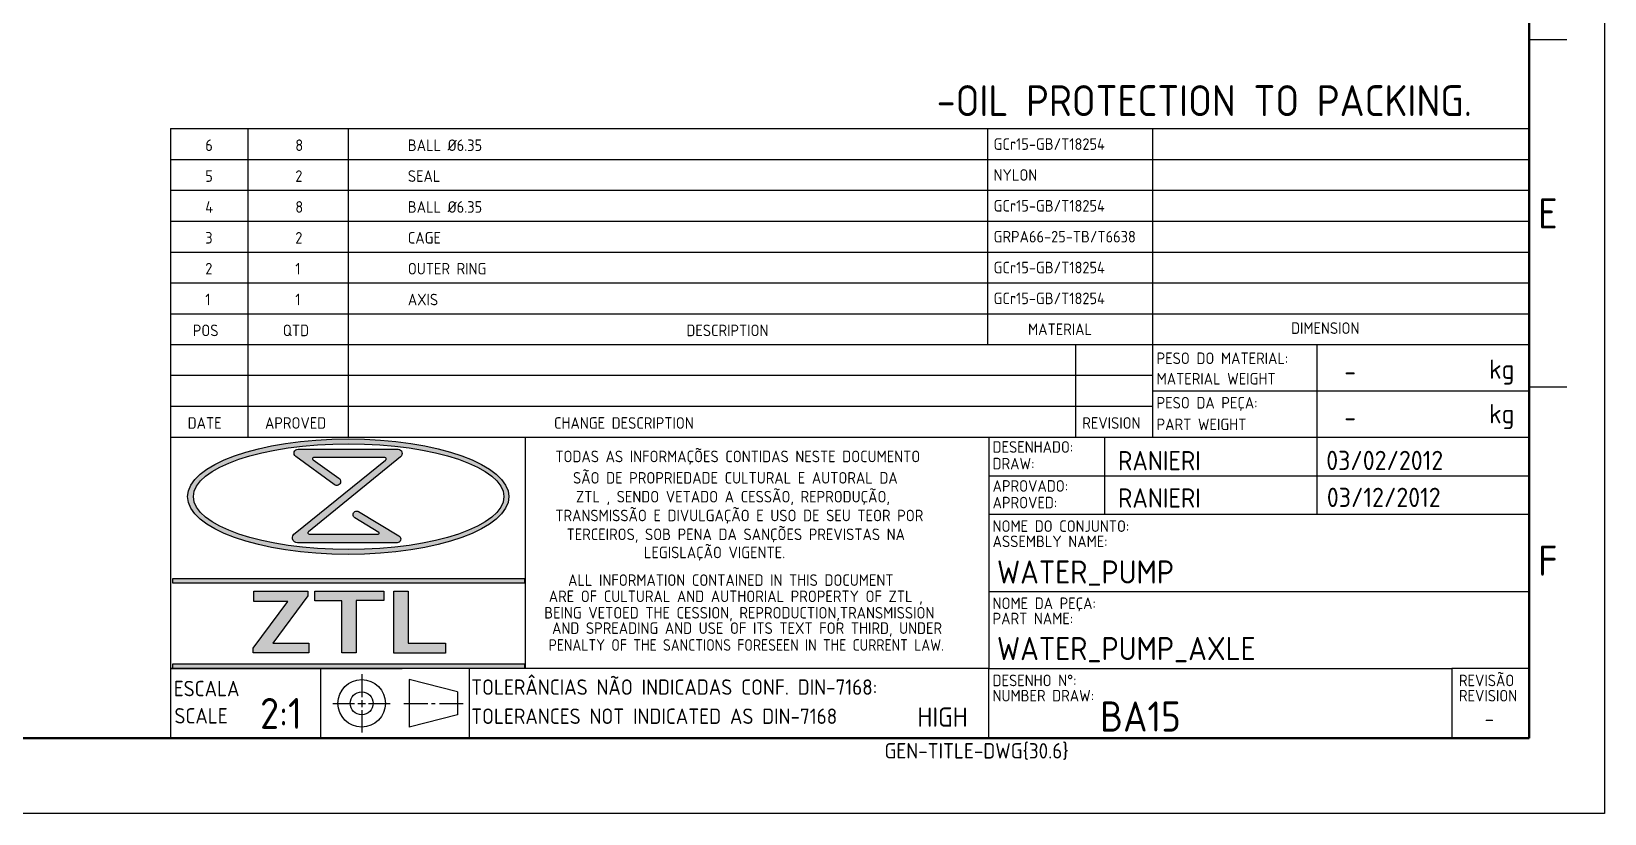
# Model space of a CAD drawing. Extents: x 8 to 197, y 6 to 139.
# Drawn here: x 103.7 to 197.4, y 5.6 to 52.3 of the extents above; entities that cross this region are included whole.
import ezdxf
from ezdxf.enums import TextEntityAlignment as Align

# ---------------------------------------------------------------- set-up
doc = ezdxf.new("R2010")
doc.units = 0
doc.header["$LTSCALE"] = 0.5
doc.layers.get('0').update_dxf_attribs({"linetype": 'CONTINUOUS'})
for name, color, linetype, lineweight in [('AM_0', 7, 'CONTINUOUS', 50), ('AM_5', 3, 'CONTINUOUS', 25), ('AM_8', 1, 'CONTINUOUS', 25), ('AM_BOR', 7, 'CONTINUOUS', 50)]:
    doc.layers.add(name, color=color, linetype=linetype, lineweight=lineweight)
doc.styles.add('ACISOTS', font='isocp.shx', dxfattribs={"height": 1})
doc.styles.get("Standard").update_dxf_attribs({"font": 'ISOCP.SHX'})

# ---------------------------------------------------------------- blocks, each defined once
blk = doc.blocks.new('A3 ZTL')
for p, q in [((401.174168297453, 9.784735812133079), (401.174168297453, 280.8219178082171)), ((19.56947162426601, 9.784735812133079), (401.174168297453, 9.784735812133079))]:
    blk.add_line(p, q)
at = {"layer": 'AM_BOR', "color": 135, "lineweight": 25}
for p, q in [((410.9589041095861, 290.6066536203501), (410.9589041095861, 5.684341886080801e-14)), ((406.0665362035195, 100.2935420743633), (401.174168297453, 100.2935420743633)), ((406.0665362035195, 55.28375733855154), (401.174168297453, 55.28375733855154)), ((410.9589041095861, 5.684341886080801e-14), (0, 5.684341886080801e-14))]:
    blk.add_line(p, q, dxfattribs=at)
at = {"layer": 'AM_BOR', "color": 135, "lineweight": 25, "style": 'ACISOTS'}
for s, p in [('E', (403.6203522504863, 77.78864970645742)), ('F', (403.6203522504863, 32.7788649706456))]:
    blk.add_text(s, height=3.9138943248532, dxfattribs=at).set_placement(p, align=Align.MIDDLE)

msp = doc.modelspace()

# ---------------------------------------------------------------- hatches: boundary and pattern name
at = {"layer": 'AM_5', "lineweight": 25}
h = msp.add_hatch(dxfattribs=at)
h.set_pattern_fill('ANSI32', color=1, scale=0.5)
h.set_pattern_definition([(45, (-2.577691839515523, 4.839338056324607), (-3.367596045400933, 3.367596045400933), []), (45, (-0.3326268395155232, 4.839338056324607), (-3.367596045400933, 3.367596045400933), [])])
edge = h.paths.add_edge_path()
edge.add_ellipse((43.37688675091147, 35.22673139486994), major_axis=(0.371848654216933, -15.7918516228643), ratio=0.6657708884346683, start_angle=85.11139679572159, end_angle=104.5706002947573)
edge.add_line((53.45895549917267, 39.43913517761459), (37.65048701737943, 39.43913517761459))
edge.add_line((37.65048701737943, 39.43913517761459), (35.72872702002167, 38.92420113827612))
edge.add_arc((36.00048701737933, 37.9099790206726), 1.049999999999997, 105.0000000000005, 180)
edge.add_line((34.95048701737933, 37.9099790206726), (34.95048701737932, 35.54710113576913))
edge.add_line((34.95048701737932, 35.54710113576913), (36.45048701737926, 35.54710113576913))
edge.add_line((36.45048701737926, 35.54710113576913), (36.45048701737926, 34.12763517761465))
edge.add_line((36.45048701737926, 34.12763517761465), (40.43747945847406, 34.12763517761465))
edge.add_arc((42.84596056697376, 31.50263517761464), 3.5625, 47.4631016370148, 132.5368983629859, ccw=False)
edge.add_line((45.25444167547342, 34.12763517761468), (53.88408407358771, 34.12763517761465))
h.paths.add_polyline_path([(37.84492553709759, 52.73079579571095), (47.6549255370976, 52.73079579571095), (47.6549255370976, 55.75861325501614), (37.84492553709759, 55.75861325501614)], flags=9)
h.paths.add_polyline_path([(29.64637541793525, 98.04106413698617), (29.64637541793525, 107.6446175275794), (26.04183777537347, 107.6446175275794), (26.04183777537347, 98.04106413698617)], flags=9)
h.paths.add_polyline_path([(26.82761061635298, 97.82478944522654), (26.82761061635298, 107.8267579491636), (23.32564211241598, 107.8267579491636), (23.32564211241598, 97.82478944522654)], flags=9)
h.paths.add_polyline_path([(43.63386004302549, 100.4458933474098), (43.63386004302549, 110.0494467380031), (40.02932240046371, 110.0494467380031), (40.02932240046371, 100.4458933474098)], flags=9)
h.paths.add_polyline_path([(40.81509524144323, 100.2296186556502), (40.81509524144323, 110.2315871595872), (37.31312673750622, 110.2315871595872), (37.31312673750622, 100.2296186556502)], flags=9)
h.paths.add_polyline_path([(173.6074170113388, 85.70553369270641), (173.6074170113388, 95.30908708329969), (170.0028793687771, 95.30908708329969), (170.0028793687771, 85.70553369270641)], flags=9)
h.paths.add_polyline_path([(170.7886522097566, 85.48925900094679), (170.7886522097566, 95.4912275048838), (167.2866837058196, 95.4912275048838), (167.2866837058196, 85.48925900094679)], flags=9)
h.paths.add_polyline_path([(58.2417126130141, 78.12809600883658), (64.84526600360738, 78.12809600883658), (64.84526600360738, 81.73263365139836), (58.2417126130141, 81.73263365139836)], flags=9)
h.paths.add_polyline_path([(86.82355925971922, 72.50686785667119), (93.4271126503125, 72.50686785667119), (93.4271126503125, 76.11140549923297), (86.82355925971922, 76.11140549923297)], flags=9)
h.paths.add_polyline_path([(112.545155542403, 72.50686785667119), (119.1487089329963, 72.50686785667119), (119.1487089329963, 76.11140549923297), (112.545155542403, 76.11140549923297)], flags=9)
h.paths.add_polyline_path([(152.4428585132653, 84.33667948070519), (159.0464119038585, 84.33667948070519), (159.0464119038585, 87.94121712326697), (152.4428585132653, 87.94121712326697)], flags=9)
h.paths.add_polyline_path([(129.826998089161, 79.12770089904065), (136.4771457269562, 79.12770089904065), (136.4771457269562, 82.7541772769934), (129.826998089161, 82.7541772769934)], flags=9)
h.paths.add_polyline_path([(128.6211526856822, 66.76706251657284), (135.2713003234775, 66.76706251657284), (135.2713003234775, 70.39353889452559), (128.6211526856822, 70.39353889452559)], flags=9)
h.paths.add_polyline_path([(106.275643263942, 58.78855945712237), (112.275643263942, 58.78855945712237), (112.275643263942, 62.29052796105938), (106.275643263942, 62.29052796105938)], flags=9)
h.paths.add_polyline_path([(70.93578474220416, 103.8665216491802), (73.9975957658262, 103.8665216491802), (73.9975957658262, 106.3950649562668), (70.93578474220416, 106.3950649562668)], flags=9)
h.paths.add_polyline_path([(82.38322962397308, 110.8815216491802), (85.44504064759512, 110.8815216491802), (85.44504064759512, 113.4100649562668), (82.38322962397308, 113.4100649562668)], flags=9)
h.paths.add_polyline_path([(117.5349039053578, 101.9005216491802), (120.5967149289799, 101.9005216491802), (120.5967149289799, 104.4290649562668), (117.5349039053578, 104.4290649562668)], flags=9)
h.paths.add_polyline_path([(94.35575606306043, 66.01057768216181), (101.0059037008557, 66.01057768216181), (101.0059037008557, 69.63705406011456), (94.35575606306043, 69.63705406011456)], flags=9)
h.paths.add_polyline_path([(94.1394813713008, 68.72726547110355), (100.6414498752378, 68.72726547110355), (100.6414498752378, 72.22923397504056), (94.1394813713008, 72.22923397504056)], flags=9)
h.paths.add_polyline_path([(174.828616008207, 134.1236267961456), (177.5726986853723, 134.1236267961456), (177.5726986853723, 136.211892285429), (174.828616008207, 136.211892285429)], flags=9)
h.paths.add_polyline_path([(182.2049338732928, 134.181892285429), (184.6543826921904, 134.181892285429), (184.6543826921904, 136.2047269310983), (182.2049338732928, 136.2047269310983)], flags=9)
h.paths.add_polyline_path([(154.8737741143653, 112.2547445255954), (156.7987741143653, 112.2547445255954), (156.7987741143653, 114.7047445255954), (154.8737741143653, 114.7047445255954)], flags=9)
h.paths.add_polyline_path([(146.7847498068224, 112.1819126639911), (152.6336151329936, 112.1819126639911), (152.6336151329936, 114.7922445255954), (146.7847498068224, 114.7922445255954)], flags=9)
h.paths.add_polyline_path([(146.7847498068224, 119.4622571521801), (152.6336151329936, 119.4622571521801), (152.6336151329936, 121.9854335019734), (146.7847498068224, 121.9854335019734)], flags=9)
h.paths.add_polyline_path([(146.7847498068224, 115.8940555492175), (152.5611277595783, 115.8940555492175), (152.5611277595783, 118.3454335019734), (146.7847498068224, 118.3454335019734)], flags=9)
h.paths.add_polyline_path([(98.11600892282465, 112.6076496042652), (100.0410089228246, 112.6076496042652), (100.0410089228246, 115.0576496042652), (98.11600892282465, 115.0576496042652)], flags=9)
h.paths.add_polyline_path([(41.76930088770851, 114.0941887019783), (43.69430088770851, 114.0941887019783), (43.69430088770851, 116.5441887019783), (41.76930088770851, 116.5441887019783)], flags=9)
h.paths.add_polyline_path([(33.68027658016561, 114.021356840374), (39.52914190633681, 114.021356840374), (39.52914190633681, 116.6316887019783), (33.68027658016561, 116.6316887019783)], flags=9)
h.paths.add_polyline_path([(33.68027658016561, 121.3017013285631), (39.52914190633681, 121.3017013285631), (39.52914190633681, 123.8248776783563), (33.68027658016561, 123.8248776783563)], flags=9)
h.paths.add_polyline_path([(33.68027658016561, 117.7334997256004), (39.45665453292152, 117.7334997256004), (39.45665453292152, 120.1848776783563), (33.68027658016561, 120.1848776783563)], flags=9)
h.paths.add_polyline_path([(65.98291370289812, 129.946261123686), (71.41066960840993, 129.946261123686), (71.41066960840993, 132.397639076442), (65.98291370289812, 132.397639076442)], flags=9)
h.paths.add_polyline_path([(65.98291370289812, 126.306261123686), (71.41066960840993, 126.306261123686), (71.41066960840993, 128.7576390764419), (65.98291370289812, 128.7576390764419)], flags=9)
h.paths.add_polyline_path([(154.8618813009001, 51.59708726638925), (188.362350420246, 51.59708726638925), (188.362350420246, 54.3668946244267), (154.8618813009001, 54.3668946244267)], flags=9)
at = {"layer": 'AM_8'}
h = msp.add_hatch(color=135, dxfattribs=at)
edge = h.paths.add_edge_path()
edge.add_ellipse((122.5492248429474, 24.53198435984742), major_axis=(9.575739635081051, 0), ratio=0.3599074264618837, start_angle=191.4591559026164, end_angle=452.8175037975291)
edge.add_ellipse((122.5492248429474, 24.53198435984742), major_axis=(9.575739635081051, 0), ratio=0.3599074264618837, start_angle=92.8175037975291, end_angle=191.4591559026164)
edge = h.paths.add_edge_path(flags=16)
edge.add_ellipse((122.5787799154613, 24.53198435984742), major_axis=(9.250637250648639, 0), ratio=0.3406641629368743, start_angle=93.06698418125112, end_angle=371.4591559026165)
edge.add_ellipse((122.5787799154613, 24.53198435984742), major_axis=(9.250637250648639, 0), ratio=0.3406641629368743, start_angle=11.45915590261644, end_angle=93.06698418125112)
h = msp.add_hatch(color=135, dxfattribs=at)
edge = h.paths.add_edge_path()
edge.add_line((124.7807822680225, 26.71530012382619), (119.3908718737085, 22.35007926690857))
edge.add_arc((119.5345118763717, 22.08152748534906), 0.3045529670580355, 118.1409420618386, 270)
edge.add_line((119.5345118763717, 21.77697451829103), (125.4622467690206, 21.77697451829103))
edge.add_arc((125.4545328592667, 22.00140670676857), 0.2245647159028104, 271.9685258002675, 418.9108275581087)
edge.add_line((125.5704916796444, 22.19371599828906), (123.1702256133619, 23.64103047507896))
edge.add_arc((123.0566348541068, 23.45443996575312), 0.2184465123517048, 58.66818673949553, 238.8052457285299)
edge.add_line((122.9434907682978, 23.26757826661429), (124.3773494087923, 22.39938202412111))
edge.add_arc((124.3454153218955, 22.3543558121503), 0.05520095715089599, -90.0000000000017, 54.654466378775, ccw=False)
edge.add_line((124.3454153218955, 22.2991548549994), (120.2142775689848, 22.2991548549994))
edge.add_arc((120.226511128944, 22.37487652136254), 0.07670352499125666, 129.2363501875215, 260.8226179196582, ccw=False)
edge.add_line((120.1779945521265, 22.43428672688317), (125.6659628579889, 26.91596514475107))
edge.add_arc((125.5226671029491, 27.11268748657999), 0.2433790319380336, 306.0702039235753, 450.0000000000005)
edge.add_line((125.5226671029491, 27.35606651851803), (119.5716706279772, 27.35606651851803))
edge.add_arc((119.5623195301741, 27.12045379438709), 0.2357982162835929, 87.72721362459266, 233.7470792136513)
edge.add_line((119.422880076241, 26.93030270317446), (121.7087618242144, 25.25404567693037))
edge.add_arc((121.8563096112143, 25.44613504208677), 0.2422161713320389, 232.4713934687198, 414.7334021946169)
edge.add_line((121.9961608046401, 25.64389832824509), (120.4560164418371, 26.73303388707458))
edge.add_arc((120.486557447346, 26.79176132665741), 0.06619414760721119, 89.99999999999858, 242.5234665523123, ccw=False)
edge.add_line((120.486557447346, 26.85795547426462), (124.7428657815633, 26.85795547426462))
edge.add_arc((124.7298891917844, 26.77813981272297), 0.08086366124299682, -50.99642107156359, 80.76553650730273, ccw=False)
for points in [[(112.0942762901992, 19.38359547994303), (133.0669288597493, 19.38359547994303), (133.0669288597493, 19.66170865847099), (112.0942762901992, 19.66170865847099)], [(116.8915702521314, 15.49853640574482), (116.8915702521314, 15.22291530236323), (120.2006305399726, 15.22291530236323), (120.2006305399726, 15.80478204272712), (118.0558688630511, 15.80478204272712), (120.1393515373971, 18.62224214374443), (120.1393515373971, 18.89786324712602), (116.9222097534192, 18.89786324712602), (116.9222097534192, 18.28537197316144), (118.9597329320322, 18.28537197316144)], [(120.5683035802197, 18.31599650676213), (122.1615552091677, 18.31599650676213), (122.1615552091677, 15.22291530236323), (123.0347792892582, 15.22291530236323), (123.0347792892582, 18.34662104036283), (124.6739894387335, 18.34662104036283), (124.6739894387335, 18.89786324712602), (120.5683035802197, 18.89786324712602)], [(128.3507232544247, 15.20760318605053), (128.3507232544247, 15.80478204272712), (126.1293635556881, 15.80478204272712), (126.1293635556881, 18.89786324712602), (125.27145898244, 18.89786324712602), (125.27145898244, 15.20760318605053)], [(133.0669288597493, 14.55693109362733), (112.0942762901992, 14.55693109362733), (112.0942762901992, 14.27881791509937), (133.0669288597493, 14.27881791509937)]]:
    msp.add_hatch(color=135, dxfattribs=at).paths.add_polyline_path(points)

# ---------------------------------------------------------------- linework, layer by layer
at = {"layer": 'AM_8', "color": 135}
for p, q in [((111.9644896390659, 46.47881791509934), (111.9644896390659, 10.13881791509938)), ((111.9644896390659, 46.47881791509934), (192.9244896390659, 46.47881791509934)), ((116.5644896390659, 46.47881791509934), (116.5644896390659, 28.07881791509937)), ((122.5444896390659, 46.47881791509934), (122.5444896390659, 28.07881791509937)), ((160.648306440278, 46.47881791509934), (160.648306440278, 33.59881791509937)), ((170.4985177331668, 28.07881791509937), (170.4985177331668, 46.47881791509934)), ((111.9644896390659, 44.63881791509935), (192.9244896390659, 44.63881791509935)), ((111.9644896390659, 42.79881791509936), (192.9244896390659, 42.79881791509936)), ((111.9644896390659, 40.95881791509937), (192.9244896390659, 40.95881791509937)), ((111.9644896390659, 39.11881791509937), (192.9244896390659, 39.11881791509937)), ((111.9644896390659, 37.27881791509937), (192.9244896390659, 37.27881791509937)), ((111.9644896390659, 35.43881791509937), (192.9244896390659, 35.43881791509937)), ((111.9644896390659, 33.59881791509937), (192.9244896390659, 33.59881791509937)), ((165.8985177331668, 33.59881791509937), (165.8985177331668, 28.07881791509937)), ((180.2744896390659, 33.59881791509937), (180.2744896390659, 30.83881791509937)), ((192.9244896390659, 10.13881791509938), (192.9244896390659, 33.59881791509937)), ((170.4985177331668, 31.75881791509937), (111.9644896390659, 31.75881791509938)), ((170.4985177331668, 30.83881791509937), (192.9244896390659, 30.83881791509937)), ((180.2744896390659, 30.83881791509937), (180.2744896390659, 28.07881791509937)), ((111.9644896390659, 29.91881791509937), (170.4985177331667, 29.91881791509937)), ((111.9644896390659, 28.07881791509937), (160.7244896390659, 28.07881791509937)), ((119.5716706279772, 27.35606651851803), (125.5226671029491, 27.35606651851803)), ((133.0936762419367, 28.07881791509937), (133.0936762419367, 14.27881791509937)), ((160.7244896390659, 28.07881791509937), (160.7244896390659, 19.33881791509937)), ((160.7244896390659, 28.07881791509937), (192.9244896390659, 28.07881791509937)), ((167.6244896390659, 28.07881791509937), (167.6244896390659, 23.47881791509937)), ((180.2744896390659, 28.07881791509937), (180.2744896390659, 23.47881791509937)), ((160.7244896390659, 25.77881791509937), (192.9244896390659, 25.77881791509937)), ((160.7244896390659, 23.47881791509937), (192.9244896390659, 23.47881791509937)), ((112.0942762901992, 19.38359547994303), (112.0942762901992, 19.66170865847099)), ((112.0942762901992, 19.66170865847099), (133.0669288597493, 19.66170865847099)), ((133.0669288597493, 19.38359547994303), (112.0942762901992, 19.38359547994303)), ((116.9222097534192, 18.28537197316144), (116.9222097534192, 18.89786324712602)), ((116.9222097534192, 18.89786324712602), (120.1393515373971, 18.89786324712602)), ((120.1393515373971, 18.89786324712602), (120.1393515373971, 18.62224214374443)), ((120.5683035802197, 18.31599650676213), (120.5683035802197, 18.89786324712602)), ((120.5683035802197, 18.89786324712602), (124.6739894387335, 18.89786324712602)), ((124.6739894387335, 18.89786324712602), (124.6739894387335, 18.34662104036283)), ((125.27145898244, 15.20760318605053), (125.27145898244, 18.89786324712602)), ((125.27145898244, 18.89786324712602), (126.1293635556881, 18.89786324712602)), ((126.1293635556881, 18.89786324712602), (126.1293635556881, 15.80478204272712)), ((133.0669288597493, 19.66170865847099), (133.0669288597493, 19.38359547994303)), ((160.7244896390659, 19.33881791509937), (160.7244896390659, 14.27881791509937)), ((160.7244896390659, 18.87881791509937), (192.9244896390659, 18.87881791509937)), ((116.8915702521314, 15.49853640574482), (118.9597329320322, 18.28537197316144)), ((118.9597329320322, 18.28537197316144), (116.9222097534192, 18.28537197316144)), ((120.1393515373971, 18.62224214374443), (118.0558688630511, 15.80478204272712)), ((122.1615552091677, 18.31599650676213), (120.5683035802197, 18.31599650676213)), ((122.1615552091677, 15.22291530236323), (122.1615552091677, 18.31599650676213)), ((123.0347792892582, 18.34662104036283), (123.0347792892582, 15.22291530236323)), ((124.6739894387335, 18.34662104036283), (123.0347792892582, 18.34662104036283)), ((116.8915702521314, 15.22291530236323), (116.8915702521314, 15.49853640574482)), ((120.2006305399726, 15.22291530236323), (116.8915702521314, 15.22291530236323)), ((118.0558688630511, 15.80478204272712), (120.2006305399726, 15.80478204272712)), ((120.2006305399726, 15.80478204272712), (120.2006305399726, 15.22291530236323)), ((123.0347792892582, 15.22291530236323), (122.1615552091677, 15.22291530236323)), ((128.3507232544247, 15.20760318605053), (125.27145898244, 15.20760318605053)), ((126.1293635556881, 15.80478204272712), (128.3507232544247, 15.80478204272712)), ((128.3507232544247, 15.80478204272712), (128.3507232544247, 15.20760318605053)), ((111.9644896390659, 14.27881791509937), (125.7644896390659, 14.27881791509937)), ((160.7244896390659, 14.27881791509937), (111.9644896390659, 14.27881791509937)), ((112.0942762901992, 14.55693109362733), (133.0669288597493, 14.55693109362733)), ((112.0942762901992, 14.27881791509937), (112.0942762901992, 14.55693109362733)), ((133.0669288597493, 14.27881791509937), (112.0942762901992, 14.27881791509937)), ((120.9043172178133, 14.27881791509937), (120.9043172178133, 10.13881791509938)), ((129.7625957453666, 14.27881791509937), (129.7625957453666, 10.13881791509938)), ((133.0669288597493, 14.55693109362733), (133.0669288597493, 14.27881791509937)), ((160.7244896390659, 10.13881791509937), (160.7244896390659, 14.27881791509937)), ((160.7244896390659, 14.27881791509937), (188.3244896390659, 14.27881791509937)), ((192.9244896390659, 14.27881791509937), (188.3244896390659, 14.27881791509937)), ((188.3244896390659, 14.27881791509937), (188.3244896390659, 10.13881791509937)), ((123.3555402867237, 13.94687646276532), (123.3555402867237, 12.58182248833861)), ((129.0741164758282, 12.89124520309893), (126.180242754979, 13.62487646276532)), ((126.180242754979, 13.62487646276532), (126.180242754979, 10.79275936743343)), ((121.6257062576164, 12.20881791509937), (122.9243966490038, 12.20881791509938)), ((123.1212887482122, 12.20881791509938), (123.5783602445059, 12.20881791509938)), ((123.3555402867237, 12.39204544109549), (123.3555402867237, 11.98437614223663)), ((123.754156880651, 12.20881791509938), (125.0446957471559, 12.20881791509937)), ((125.8647767429186, 12.20881791509937), (127.287630378633, 12.20881791509938)), ((127.506691402713, 12.20881791509938), (127.7357098149094, 12.20881791509938)), ((128.0006089303625, 12.20881791509938), (129.4096378076537, 12.20881791509937)), ((129.0741164758282, 12.89124520309893), (129.0741164758282, 11.52639062709982)), ((123.3555402867237, 11.80162789608666), (123.3555402867237, 10.47075936743343)), ((129.0741164758282, 11.52639062709982), (126.180242754979, 10.79275936743343)), ((111.9644896390659, 10.13881791509938), (192.9244896390659, 10.13881791509938))]:
    msp.add_line(p, q, dxfattribs=at)
msp.add_lwpolyline([(119.5716706279772, 27.35606651851803), (125.5226671029491, 27.35606651851803, -0.7260746131415354), (125.6659628579889, 26.91596514475107), (120.1779945521265, 22.43428672688317, 0.6468440207606893), (120.2142775689848, 22.2991548549994), (124.3454153218955, 22.2991548549994, 0.730914653301359), (124.3773494087923, 22.39938202412111), (122.9434907682978, 23.26757826661429, -1.001196781170949), (123.1702256133619, 23.64103047507896), (125.5704916796444, 22.19371599828906, -0.7463433527497811), (125.4622467690206, 21.77697451829103), (119.5345118763717, 21.77697451829103, -0.7802957405863892), (119.3908718737086, 22.35007926690857), (124.7807822680225, 26.71530012382619, 0.647931899410164), (124.7428657815633, 26.85795547426462), (120.486557447346, 26.85795547426462, 0.7849704651204459), (120.4560164418371, 26.73303388707458), (121.9961608046401, 25.64389832824509, -1.019937174804642), (121.7087618242144, 25.25404567693037), (119.422880076241, 26.93030270317446, -0.7400952245833278), (119.5716706279772, 27.35606651851803, -0.2577935723604032)], format="xyb", dxfattribs=at)
for radius in [1.41605854766595, 0.6824272879995547]:
    msp.add_circle((123.3555402867237, 12.20881791509937), radius, dxfattribs=at)
for centre, major_axis, ratio in [((122.5492248429474, 24.53198435984742), (-9.575739635081051, 0), 0.3599074264618837), ((122.5787799154613, 24.53198435984742), (-9.250637250648639, 0), 0.3406641629368743)]:
    msp.add_ellipse(centre, major_axis=major_axis, ratio=ratio, dxfattribs=at)

# ---------------------------------------------------------------- block references
at = {"layer": 'AM_0', "lineweight": 0, "xscale": 0.46, "yscale": 0.46, "zscale": 0.46}
msp.add_blockref('A3 ZTL', (8.38437222223751, 5.637839441518153), dxfattribs=at)

# ---------------------------------------------------------------- texts
at = {"layer": 'AM_8'}
msp.add_text('-OIL PROTECTION TO PACKING.', height=1.84, dxfattribs=at).set_placement((157.6252077000886, 47.22265288908337))
at = {"layer": 'AM_8', "color": 135}
for s, height, p in [('6', 0.69, (114.0325119094236, 45.14001989485665)), ('8', 0.69, (119.3978602638408, 45.14001989485665)), ('                    BALL %%C6.35', 0.69, (118.2150162865091, 45.14001989485666)), ('GCr15-GB/T18254', 0.69, (161.0153195075857, 45.20761983196834)), ('5', 0.69, (114.0325119094236, 43.30001989485666)), ('2', 0.69, (119.3978602638408, 43.30001989485666)), ('                    SEAL', 0.69, (118.2150162865091, 43.30001989485666)), ('NYLON', 0.69, (161.0153195075857, 43.36761983196836)), ('GCr15-GB/T18254', 0.69, (161.0153195075857, 41.52761983196837)), ('4', 0.69, (114.0325119094236, 41.46001989485667)), ('8', 0.69, (119.3978602638408, 41.46001989485667)), ('                    BALL %%C6.35', 0.69, (118.2150162865091, 41.46001989485667)), ('GRPA66-25-TB/T6638', 0.69, (161.0153195075857, 39.68761983196836)), ('3', 0.69, (114.0325119094236, 39.62001989485667)), ('2', 0.69, (119.3978602638408, 39.62001989485667)), ('                    CAGE', 0.69, (118.2150162865091, 39.62001989485667)), ('2', 0.69, (114.0325119094236, 37.78001989485666)), ('1', 0.69, (119.3978602638408, 37.78001989485666)), ('                    OUTER RING', 0.69, (118.2150162865091, 37.78001989485666)), ('GCr15-GB/T18254', 0.69, (161.0153195075857, 37.84761983196836)), ('1', 0.69, (114.0325119094236, 35.94001989485667)), ('1', 0.69, (119.3978602638408, 35.94001989485667)), ('                    AXIS', 0.69, (118.2150162865091, 35.94001989485667)), ('GCr15-GB/T18254', 0.69, (161.0153195075857, 36.00761983196836)), ('POS', 0.69, (113.2864005974834, 34.10001989485666)), ('QTD', 0.69, (118.6517489519006, 34.10001989485666)), ('                    DESCRIPTION', 0.69, (134.8159983630662, 34.10001989485666)), ('MATERIAL', 0.69, (163.0671274107165, 34.16761983196836)), ('DIMENSION', 0.69, (178.7430365623991, 34.23497949049347)), ('PESO DO MATERIAL:', 0.69, (170.7301563760274, 32.43867696353402)), ('MATERIAL WEIGHT', 0.69, (170.7301563760274, 31.21661130233112)), ('kg', 1.15, (190.5474789785885, 31.55660522421314)), ('PESO DA PEÇA:', 0.69, (170.7301563760274, 29.78685470618082)), ('kg', 1.15, (190.5474789785885, 28.90340551248801)), ('DATE', 0.69, (112.9834336540465, 28.58001989485667)), ('APROVED', 0.69, (117.5910278191128, 28.58001989485667)), ('CHANGE DESCRIPTION', 0.69, (134.8159983630662, 28.58001989485667)), ('REVISION', 0.69, (166.3013414710558, 28.58001989485667)), ('PART WEIGHT', 0.69, (170.7301563760274, 28.49918909290581)), ('TODAS AS INFORMAÇÕES CONTIDAS NESTE DOCUMENTO', 0.69, (134.8935154592509, 26.58434120918179)), ('DESENHADO:', 0.69, (160.9561282819266, 27.14987769989751)), ('DRAW:', 0.69, (160.9561282819266, 26.15741179324012)), ('SÃO DE PROPRIEDADE CULTURAL E AUTORAL DA', 0.69, (135.9502366404535, 25.30875776495711)), ('APROVADO:', 0.69, (160.9561282819266, 24.82605504749112)), ('ZTL , SENDO VETADO A CESSÃO, REPRODUÇÃO,', 0.69, (136.1263571310663, 24.18624450188619)), ('APROVED:', 0.69, (160.9561282819266, 23.83358914083372)), ('TRANSMISSÃO E DIVULGAÇÃO E USO DE SEU TEOR POR', 0.69, (134.8935154592509, 23.06373108340158)), ('TERCEIROS, SOB PENA DA SANÇÕES PREVISTAS NA', 0.69, (135.5627721150258, 21.94121766491698)), ('NOME DO CONJUNTO:', 0.69, (160.9561282819266, 22.42961318488754)), ('LEGISLAÇÃO VIGENTE.', 0.69, (140.1771218688278, 20.8603049097147)), ('ASSEMBLY NAME:', 0.69, (160.9561282819266, 21.52105296143884)), ('ALL INFORMATION CONTAINED IN THIS DOCUMENT', 0.69, (135.6543440346601, 19.20966897510784)), ('ARE OF CULTURAL AND AUTHORIAL PROPERTY OF ZTL ,', 0.69, (134.5030033646901, 18.24549503804773)), ('BEING VETOED THE CESSION, REPRODUCTION,TRANSMISSION', 0.69, (134.234156507879, 17.26379075053947)), ('NOME DA PEÇA:', 0.69, (160.9561282819266, 17.82961318488755)), ('AND SPREADING AND USE OF ITS TEXT FOR THIRD, UNDER', 0.69, (134.69974848874, 16.34645180895815)), ('PART NAME:', 0.69, (160.9561282819266, 16.92105296143884)), ('REVISÃO', 0.69, (188.7501153577017, 13.22961318488755)), ('ESCALA', 0.9199999999999999, (112.1520351152951, 12.63103496350517)), ('TOLERÂNCIAS NÃO INDICADAS CONF. DIN-7168:', 0.9199999999999999, (129.8768951376144, 12.71671378337625)), ('DESENHO N%%d:', 0.69, (160.9561282819266, 13.22961318488755)), ('2:1', 1.84, (117.2985575235823, 10.68656361687725)), ('NUMBER DRAW:', 0.69, (160.9561282819266, 12.32105296143884)), ('REVISION', 0.69, (188.7501153577017, 12.32105296143884)), ('SCALE', 0.9199999999999999, (112.1950105140358, 11.00548282222067)), ('TOLERANCES NOT INDICATED AS DIN-7168', 0.9199999999999999, (129.8768951376144, 10.9802414808772))]:
    msp.add_text(s, height=height, dxfattribs=at).set_placement(p)
at = {"layer": 'AM_8', "color": 135, "width": 0.95}
msp.add_text('PENALTY OF THE SANCTIONS FORESEEN IN THE CURRENT LAW.', height=0.69, dxfattribs=at).set_placement((134.5002835493976, 15.3447114365004))
at = {"layer": 'AM_8', "color": 135}
for p in [(181.9127016102684, 32.00119057640106), (181.9127016102684, 29.26440023861582)]:
    msp.add_attdef('-', text='', height=1.15, dxfattribs=at).set_placement(p, align=Align.MIDDLE_LEFT)
for tag, p, height in [('RANIERI', (168.4307541866868, 26.10305056861435), 1.15), ('03/02/2012', (180.8398987842437, 26.11662965397841), 1.15), ('RANIERI', (168.4298248954894, 23.8775579627152), 1.15), ('03/12/2012', (180.8768919941918, 23.91574579513883), 1.15), ('WATER_PUMP', (161.2160289440694, 19.35012329526743), 1.38), ('WATER_PUMP_AXLE', (161.2160289440694, 14.78503310864989), 1.38), ('BA15', (167.3548688121477, 10.52366307235633), 1.799111111111111)]:
    msp.add_attdef(tag, p, '', height=height, dxfattribs=at)
for tag, height, p in [('HIGH', 1.15, (157.9746708532161, 11.38973251684127)), ('-', 0.8995555555555556, (190.5595065464163, 11.28385728933194))]:
    msp.add_attdef(tag, text='', height=height, dxfattribs=at).set_placement(p, align=Align.MIDDLE_CENTER)
at = {"layer": 'AM_8', "color": 135, "style": 'ACISOTS'}
msp.add_attdef('GEN-TITLE-DWG{30.6}', (154.5160976434237, 8.918001705746688), '', height=0.9199999999999999, dxfattribs=at)

doc.saveas('drawing.dxf')
